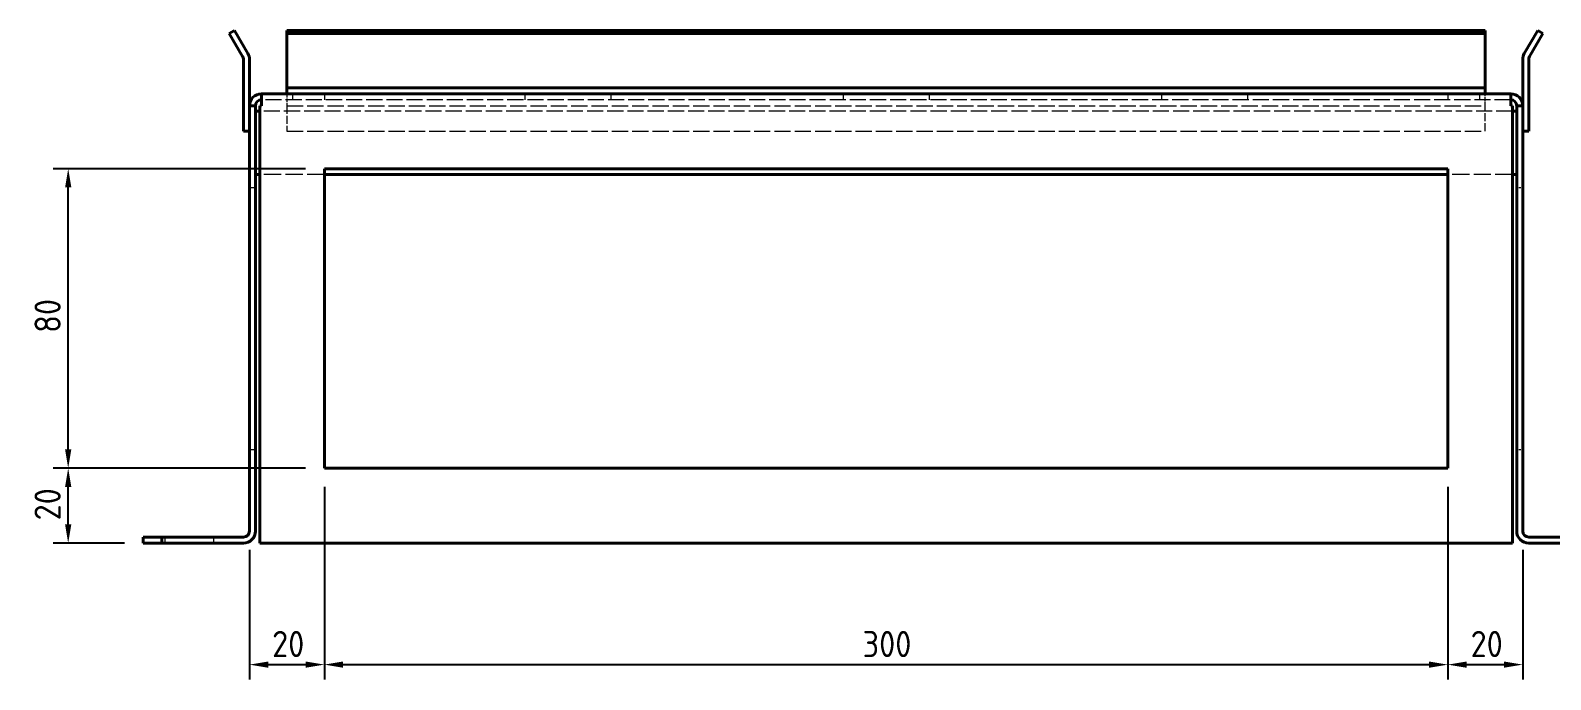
# Model space of a CAD drawing. Header units: millimetres. Extents: x 0 to 1682, y 0 to 1188.
# Drawn here: x 1035 to 1440.9, y 217.9 to 391.3 of the extents above; entities that cross this region are included whole.
import ezdxf

# ---------------------------------------------------------------- set-up
doc = ezdxf.new("R2010")
doc.units = ezdxf.units.MM
doc.header["$LTSCALE"] = 2
doc.linetypes.add('DASHED', pattern=[0.2067, 0.1654, -0.0413])
for name, color, linetype, lineweight in [('가려진 것(ISO)', 2, 'DASHED', 18), ('가시적인 것(ISO)', 3, 'Continuous', 40), ('치수(ISO)', 7, 'Continuous', 25)]:
    doc.layers.add(name, color=color, linetype=linetype, lineweight=lineweight)
doc.styles.add('치수 텍스트_PSTEK_POSCO', font='isocp.shx')
doc.dimstyles.new('치수_PSTEK_POSCO', dxfattribs={"dimscale": 2, "dimtxt": 3.5, "dimasz": 2.5, "dimexe": 2, "dimexo": 2.5, "dimgap": 1, "dimtad": 1, "dimrnd": 1e-08, "dimdsep": 46, "dimtxsty": '치수 텍스트_PSTEK_POSCO', "dimcen": 0.09, "dimdle": 10, "dimclrd": 7, "dimclre": 7, "dimclrt": 2, "dimadec": 1, "dimazin": 2, "dimtfac": 1, "dimtmove": 0, "dimatfit": 3, "dimfxl": 0, "dimtolj": 1, "dimlwd": -1, "dimlwe": -1, "dimarcsym": 0})

# ---------------------------------------------------------------- blocks, each defined once
blk = doc.blocks.new('*D72')
at = {"layer": 'Defpoints', "color": 0, "transparency": 16777216}
for p in [(1113.448512034131, 274.3960343275337), (1093.448512034131, 257.5960343275336), (1113.448512034131, 221.9380143716643)]:
    blk.add_point(p, dxfattribs=at)
at = {"layer": '치수(ISO)', "color": 7, "transparency": 16777216}
for p, q in [((1113.448512034131, 269.3960343275337), (1113.448512034131, 217.9380143716643)), ((1093.448512034131, 252.5960343275336), (1093.448512034131, 217.9380143716643)), ((1098.448512034131, 221.9380143716643), (1108.448512034131, 221.9380143716643))]:
    blk.add_line(p, q, dxfattribs=at)
for points in [[(1098.448512034131, 222.7713477049977), (1098.448512034131, 221.104681038331), (1093.448512034131, 221.9380143716643)], [(1108.448512034131, 222.7713477049977), (1108.448512034131, 221.104681038331), (1113.448512034131, 221.9380143716643)]]:
    blk.add_solid(points, dxfattribs=at)
at = {"layer": '치수(ISO)', "color": 2, "transparency": 16777216, "insert": (1099.486878175863, 227.4387033480423), "char_height": 7, "attachment_point": 4, "style": '치수 텍스트_PSTEK_POSCO'}
blk.add_mtext('\\A1;20', dxfattribs=at)
blk = doc.blocks.new('*D73')
at = {"layer": 'Defpoints', "color": 0, "transparency": 16777216}
for p in [(1113.448512034131, 274.3960343275337), (1413.448512034131, 274.3960343275336), (1413.448512034131, 221.9380143716643)]:
    blk.add_point(p, dxfattribs=at)
at = {"layer": '치수(ISO)', "color": 7, "transparency": 16777216}
for p, q in [((1113.448512034131, 269.3960343275337), (1113.448512034131, 217.9380143716643)), ((1413.448512034131, 269.3960343275336), (1413.448512034131, 217.9380143716643)), ((1118.448512034131, 221.9380143716643), (1408.448512034131, 221.9380143716643))]:
    blk.add_line(p, q, dxfattribs=at)
for points in [[(1118.448512034131, 222.7713477049977), (1118.448512034131, 221.104681038331), (1113.448512034131, 221.9380143716643)], [(1408.448512034131, 222.7713477049977), (1408.448512034131, 221.104681038331), (1413.448512034131, 221.9380143716643)]]:
    blk.add_solid(points, dxfattribs=at)
at = {"layer": '치수(ISO)', "color": 2, "transparency": 16777216, "insert": (1257.165756128619, 227.4380143716643), "char_height": 7, "attachment_point": 4, "style": '치수 텍스트_PSTEK_POSCO'}
blk.add_mtext('\\A1;300', dxfattribs=at)
blk = doc.blocks.new('*D74')
at = {"layer": 'Defpoints', "color": 0, "transparency": 16777216}
for p in [(1413.448512034131, 274.3960343275336), (1433.448512034129, 257.5960343275337), (1433.448512034129, 221.9380143716643)]:
    blk.add_point(p, dxfattribs=at)
at = {"layer": '치수(ISO)', "color": 7, "transparency": 16777216}
for p, q in [((1413.448512034131, 269.3960343275336), (1413.448512034131, 217.9380143716643)), ((1433.448512034129, 252.5960343275337), (1433.448512034129, 217.9380143716643)), ((1418.448512034131, 221.9380143716643), (1428.448512034129, 221.9380143716643))]:
    blk.add_line(p, q, dxfattribs=at)
for points in [[(1418.448512034131, 222.7713477049977), (1418.448512034131, 221.104681038331), (1413.448512034131, 221.9380143716643)], [(1428.448512034129, 222.7713477049977), (1428.448512034129, 221.104681038331), (1433.448512034129, 221.9380143716643)]]:
    blk.add_solid(points, dxfattribs=at)
at = {"layer": '치수(ISO)', "color": 2, "transparency": 16777216, "insert": (1419.526878175863, 227.4387033480423), "char_height": 7, "attachment_point": 4, "style": '치수 텍스트_PSTEK_POSCO'}
blk.add_mtext('\\A1;20', dxfattribs=at)
blk = doc.blocks.new('*D75')
at = {"layer": 'Defpoints', "color": 0, "transparency": 16777216}
for p in [(1045.04851203413, 274.3960343275337), (1113.448512034131, 274.3960343275337), (1065.04851203413, 254.3960343275336)]:
    blk.add_point(p, dxfattribs=at)
at = {"layer": '치수(ISO)', "color": 7, "transparency": 16777216}
for p, q in [((1108.448512034131, 274.3960343275337), (1041.04851203413, 274.3960343275337)), ((1045.04851203413, 259.3960343275336), (1045.04851203413, 269.3960343275337)), ((1060.04851203413, 254.3960343275336), (1041.04851203413, 254.3960343275336))]:
    blk.add_line(p, q, dxfattribs=at)
for points in [[(1044.215178700797, 269.3960343275337), (1045.881845367463, 269.3960343275337), (1045.04851203413, 274.3960343275337)], [(1044.215178700797, 259.3960343275336), (1045.881845367463, 259.3960343275336), (1045.04851203413, 254.3960343275336)]]:
    blk.add_solid(points, dxfattribs=at)
at = {"layer": '치수(ISO)', "color": 2, "transparency": 16777216, "insert": (1039.547823057752, 260.4544004692659), "char_height": 7, "attachment_point": 4, "rotation": 90, "style": '치수 텍스트_PSTEK_POSCO'}
blk.add_mtext('\\A1;20', dxfattribs=at)
blk = doc.blocks.new('*D76')
at = {"layer": 'Defpoints', "color": 0, "transparency": 16777216}
for p in [(1045.04851203413, 354.3960343275336), (1113.448512034131, 354.3960343275336), (1113.448512034131, 274.3960343275337)]:
    blk.add_point(p, dxfattribs=at)
at = {"layer": '치수(ISO)', "color": 7, "transparency": 16777216}
for p, q in [((1108.448512034131, 354.3960343275336), (1041.04851203413, 354.3960343275336)), ((1045.04851203413, 279.3960343275337), (1045.04851203413, 349.3960343275336)), ((1108.448512034131, 274.3960343275337), (1041.04851203413, 274.3960343275337))]:
    blk.add_line(p, q, dxfattribs=at)
for points in [[(1044.215178700797, 349.3960343275336), (1045.881845367463, 349.3960343275336), (1045.04851203413, 354.3960343275336)], [(1044.215178700797, 279.3960343275337), (1045.881845367463, 279.3960343275337), (1045.04851203413, 274.3960343275337)]]:
    blk.add_solid(points, dxfattribs=at)
at = {"layer": '치수(ISO)', "color": 2, "transparency": 16777216, "insert": (1039.54851203413, 310.5432784220218), "char_height": 7, "attachment_point": 4, "rotation": 90, "style": '치수 텍스트_PSTEK_POSCO'}
blk.add_mtext('\\A1;80', dxfattribs=at)

msp = doc.modelspace()

# ---------------------------------------------------------------- linework, layer by layer
at = {"layer": '가려진 것(ISO)', "ltscale": 3.047414541244507}
for p, q in [((1103.448512033945, 374.3960343275335), (1103.448512033945, 371.1960343275335)), ((1423.448512033945, 371.1960343275335), (1423.448512033945, 374.3960343275335))]:
    msp.add_line(p, q, dxfattribs=at)
at = {"layer": '가려진 것(ISO)', "ltscale": 1.523657321929932}
for p, q in [((1104.948512034059, 374.3960343275336), (1104.948512034059, 372.7960343275336)), ((1113.448512034119, 374.3960343275337), (1113.448512034119, 372.7960343275338)), ((1166.948512034059, 374.3960343275336), (1166.948512034059, 372.7960343275336)), ((1189.948512034059, 374.3960343275336), (1189.948512034059, 372.7960343275336)), ((1251.948512034059, 374.3960343275336), (1251.948512034059, 372.7960343275336)), ((1274.948512034059, 374.3960343275336), (1274.948512034059, 372.7960343275336)), ((1336.948512034059, 374.3960343275336), (1336.948512034059, 372.7960343275336)), ((1359.948512034059, 374.3960343275336), (1359.948512034059, 372.7960343275336)), ((1413.448512034119, 374.3960343275337), (1413.448512034119, 372.7960343275338)), ((1421.948512034059, 374.3960343275336), (1421.948512034059, 372.7960343275336)), ((1093.448512034124, 349.3960343275336), (1095.048512034124, 349.3960343275336)), ((1431.848512034123, 349.3960343275367), (1433.448512034124, 349.3960343275367)), ((1093.448512034124, 279.3960343275339), (1095.048512034125, 279.3960343275339)), ((1431.848512034123, 279.3960343275369), (1433.448512034123, 279.3960343275369)), ((1070.948512034112, 254.3960343275333), (1070.948512034112, 255.9960343275333)), ((1083.948512034112, 254.3960343275336), (1083.948512034112, 255.9960343275336))]:
    msp.add_line(p, q, dxfattribs=at)
at = {"layer": '가려진 것(ISO)', "ltscale": 13.05215835571289}
msp.add_line((1430.71714118417, 369.7960343275337), (1096.179882883967, 369.7960343275337), dxfattribs=at)
at = {"layer": '가려진 것(ISO)', "ltscale": 13.01559066772461}
msp.add_line((1430.24851203413, 372.7960343275338), (1096.64851203413, 372.7960343275338), dxfattribs=at)
at = {"layer": '가려진 것(ISO)', "ltscale": 13.11980819702148}
for p, q in [((1103.448512033945, 371.1960343275335), (1423.448512033945, 371.1960343275335)), ((1103.448512033945, 364.3960343275335), (1423.448512033945, 364.3960343275335))]:
    msp.add_line(p, q, dxfattribs=at)
at = {"layer": '가려진 것(ISO)', "ltscale": 6.475868225097656}
for p, q in [((1103.448512033945, 371.1960343275335), (1103.448512033945, 364.3960343275335)), ((1423.448512033945, 364.3960343275335), (1423.448512033945, 371.1960343275335))]:
    msp.add_line(p, q, dxfattribs=at)
at = {"layer": '가려진 것(ISO)', "ltscale": 13.92406845092773}
for p, q in [((1113.448512034061, 352.7960343275337), (1096.17988288396, 352.7960343275337)), ((1430.717141184163, 352.7960343275337), (1413.448512034062, 352.7960343275337))]:
    msp.add_line(p, q, dxfattribs=at)
at = {"layer": '가시적인 것(ISO)'}
for p, q in [((1088.062871388005, 390.5242375578079), (1089.44851203406, 391.3242375578079)), ((1088.062871388005, 390.5242375578079), (1091.634152680115, 384.3385969117528)), ((1093.01979332617, 385.1385969117528), (1089.44851203406, 391.3242375578079)), ((1103.448512034071, 390.5242375578092), (1103.448512034071, 391.3242375578091)), ((1423.448512034071, 391.3242375578091), (1103.448512034071, 391.3242375578091)), ((1103.448512034071, 390.5242375578092), (1103.44851203407, 384.338596911754)), ((1423.448512034071, 390.5242375578092), (1103.448512034071, 390.5242375578092)), ((1423.448512034071, 390.5242375578092), (1423.448512034071, 391.3242375578091)), ((1423.448512034071, 390.5242375578092), (1423.44851203407, 384.338596911754)), ((1437.448512034061, 391.3242375578079), (1433.87723074195, 385.1385969117528)), ((1438.834152680115, 390.5242375578079), (1435.262871388005, 384.3385969117528)), ((1438.834152680115, 390.5242375578079), (1437.448512034061, 391.3242375578079)), ((1091.84851203406, 383.5385969117527), (1091.84851203406, 364.3960343275324)), ((1093.44851203406, 371.1960343275336), (1093.44851203406, 383.5385969117528)), ((1103.44851203407, 384.3385969117541), (1103.44851203407, 383.5385969117541)), ((1103.44851203407, 383.538596911754), (1103.44851203407, 377.5960343275336)), ((1423.448512034071, 384.3385969117541), (1423.448512034071, 383.5385969117541)), ((1423.44851203407, 383.538596911754), (1423.44851203407, 377.5960343275336)), ((1433.44851203406, 371.1960343275337), (1433.448512034061, 383.5385969117528)), ((1435.04851203406, 383.5385969117527), (1435.04851203406, 364.3960343275324)), ((1103.44851203407, 377.5960343275336), (1103.448512034071, 375.9960343275337)), ((1423.44851203407, 377.5960343275336), (1423.448512034071, 375.9960343275337)), ((1096.64851203413, 374.3960343275336), (1096.648512034131, 371.1960343275338)), ((1096.64851203413, 374.3960343275337), (1430.24851203413, 374.3960343275337)), ((1103.448512034073, 374.3960343275336), (1103.448512034073, 375.9960343275337)), ((1423.448512034073, 375.9960343275337), (1103.448512034073, 375.9960343275337)), ((1423.448512034073, 374.3960343275336), (1423.448512034073, 375.9960343275337)), ((1430.248512034131, 371.1960343275338), (1430.24851203413, 374.3960343275338)), ((1093.44851203413, 371.1960343275337), (1093.448512034131, 257.5960343275336)), ((1095.04851203413, 371.1960343275337), (1093.44851203413, 371.1960343275337)), ((1095.04851203413, 371.1960343275337), (1095.048512034131, 257.5960343275336)), ((1096.179882883967, 369.7960343275337), (1095.048512034068, 369.7960343275337)), ((1096.17988288403, 254.3960343275338), (1096.17988288403, 371.1960343275338)), ((1096.17988288403, 371.1960343275338), (1096.648512034131, 371.1960343275338)), ((1430.248512034131, 371.1960343275337), (1430.717141184233, 371.1960343275337)), ((1430.717141184233, 371.1960343275337), (1430.717141184233, 254.3960343275338)), ((1431.848512034068, 369.7960343275337), (1430.71714118417, 369.7960343275337)), ((1431.84851203413, 371.1960343275337), (1431.848512034129, 257.5960343275337)), ((1431.84851203413, 371.1960343275337), (1433.448512034131, 371.1960343275337)), ((1433.448512034129, 257.5960343275337), (1433.448512034131, 371.1960343275337)), ((1093.44851203406, 364.3960343275324), (1091.84851203406, 364.3960343275324)), ((1433.44851203406, 364.3960343275324), (1435.04851203406, 364.3960343275324)), ((1113.448512034131, 274.3960343275337), (1113.448512034131, 354.3960343275337)), ((1113.448512034131, 354.3960343275337), (1413.448512034131, 354.3960343275337)), ((1413.448512034131, 354.3960343275337), (1413.448512034131, 274.3960343275337)), ((1096.17988288396, 352.7960343275337), (1095.048512034062, 352.7960343275337)), ((1413.448512034062, 352.7960343275337), (1113.448512034061, 352.7960343275337)), ((1431.848512034062, 352.7960343275337), (1430.717141184163, 352.7960343275337)), ((1413.448512034131, 274.3960343275337), (1113.448512034131, 274.3960343275337)), ((1070.048512034131, 255.9960343275337), (1065.04851203413, 255.9960343275336)), ((1065.04851203413, 255.9960343275336), (1065.04851203413, 254.3960343275336)), ((1070.048512034131, 254.3960343275337), (1070.048512034131, 255.9960343275337)), ((1070.048512034131, 255.9960343275337), (1091.848512034131, 255.9960343275336)), ((1456.848512034129, 255.9960343275338), (1435.048512034129, 255.9960343275337)), ((1065.04851203413, 254.3960343275336), (1070.048512034131, 254.3960343275337)), ((1070.048512034131, 254.3960343275337), (1091.848512034131, 254.3960343275336)), ((1430.717141184233, 254.3960343275338), (1096.17988288403, 254.3960343275338)), ((1435.048512034129, 254.3960343275337), (1456.848512034129, 254.3960343275337))]:
    msp.add_line(p, q, dxfattribs=at)
for centre, radius, start, end in [((1090.24851203406, 383.5385969117528), 1.599999999999931, 0, 30.00000000000062), ((1090.248512034061, 383.5385969117528), 3.19999999999947, 0, 30.00000000000446), ((1436.648512034061, 383.5385969117527), 3.200000000000535, 150.0000000000012, 180), ((1436.64851203406, 383.5385969117528), 1.599999999999575, 149.9999999999987, 180), ((1096.64851203413, 371.1960343275337), 3.200000000000036, 90.00000000000253, 180), ((1430.24851203413, 371.1960343275338), 3.199999999999967, 0, 90), ((1096.64851203413, 371.1960343275338), 1.599999999999972, 90, 180), ((1430.24851203413, 371.1960343275337), 1.600000000000007, 0, 90), ((1091.848512034131, 257.5960343275336), 3.199999999999985, 270, 0), ((1091.848512034131, 257.5960343275336), 1.599999999999984, 270, 0), ((1435.048512034129, 257.5960343275336), 3.199999999999896, 180, 270.0000000000051), ((1435.048512034129, 257.5960343275337), 1.600000000000019, 180, 270)]:
    msp.add_arc(centre, radius, start, end, dxfattribs=at)

# ---------------------------------------------------------------- dimensions: what is measured, and where the dimension line sits
at = {"layer": '치수(ISO)', "color": 7}
for base, p1, p2, angle, picture, middle in [((1045.04851203413, 354.3960343275336), (1113.448512034131, 274.3960343275337), (1113.448512034131, 354.3960343275336), 90, '*D76', (1045.04851203413, 314.3960343275336)), ((1045.04851203413, 274.3960343275337), (1065.04851203413, 254.3960343275336), (1113.448512034131, 274.3960343275337), 90, '*D75', (1045.04851203413, 264.3960343275336)), ((1113.448512034131, 221.9380143716643), (1093.448512034131, 257.5960343275336), (1113.448512034131, 274.3960343275337), 180, '*D72', (1103.428512034131, 221.9380143716643)), ((1413.448512034131, 221.9380143716643), (1113.448512034131, 274.3960343275337), (1413.448512034131, 274.3960343275336), 180, '*D73', (1263.468512034131, 221.9380143716643)), ((1433.448512034129, 221.9380143716643), (1413.448512034131, 274.3960343275336), (1433.448512034129, 257.5960343275337), 180, '*D74', (1423.46851203413, 221.9380143716643))]:
    dim = msp.add_linear_dim(base=base, p1=p1, p2=p2, angle=angle, dimstyle='치수_PSTEK_POSCO', override={"dimdec": 2, "dimtp": 0, "dimtm": -0, "dimtdec": 2, "dimtofl": 0, "dimatfit": 1}, dxfattribs=at)
    dim.commit()
    dim.dimension.update_dxf_attribs({"geometry": picture, "text_midpoint": middle, "dimtype": 160})

doc.saveas('drawing.dxf')
